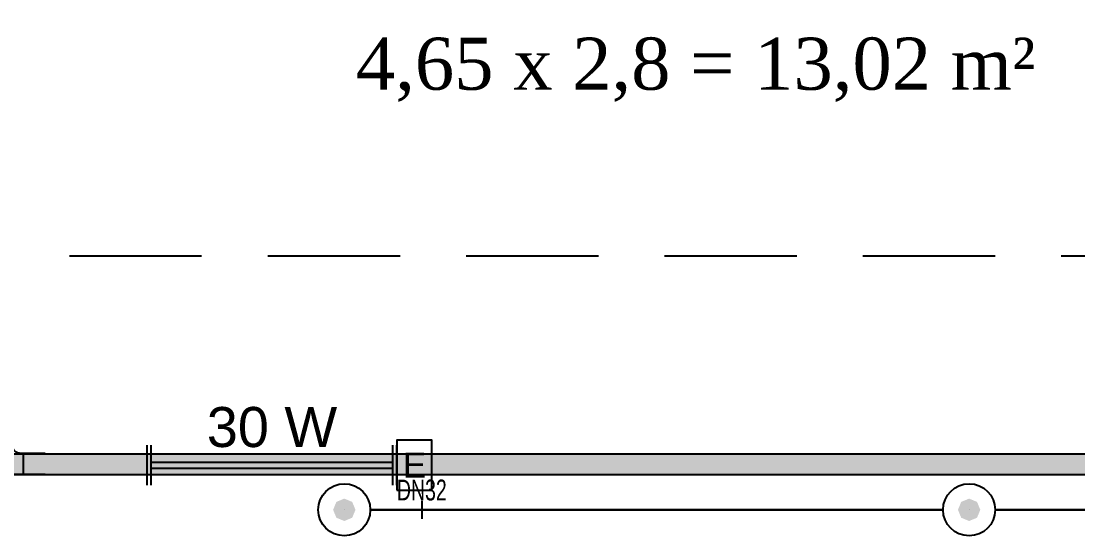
# Model space of a CAD drawing. Header units: millimetres. Extents: x -379292 to 1221486, y 92049 to 447512.
# Drawn here: x -158606 to -153533, y 204276 to 206746 of the extents above; entities that cross this region are included whole.
import ezdxf
from ezdxf.enums import TextEntityAlignment as Align

# ---------------------------------------------------------------- set-up
doc = ezdxf.new("R2010")
doc.units = ezdxf.units.MM
doc.linetypes.add('HIDDEN', pattern=[9.525, 6.35, -3.175])
for name, color, linetype in [('-M-YNGN-BORUID', 7, 'Continuous'), ('-M-YNGN-BORUUZUN', 7, 'Continuous'), ('-M-YNGN-BORUYUK', 7, 'Continuous'), ('-M-YNGN-SPR-YUK', 7, 'Continuous'), ('-M-YNGN-ZON4-CAP-', 7, 'Continuous'), ('-M-YNGN-ZON4-SPR-', 7, 'Continuous'), ('05_SYMBOL', 2, 'Continuous'), ('08_LAMP', 4, 'Continuous'), ('E_CT_ZA', 6, 'Continuous')]:
    doc.layers.add(name, color=color, linetype=linetype)
doc.layers.add('-M-YNGN-SPR-CAPCIZGI', color=188, linetype='Continuous', plot=False)
for name, color, linetype, lineweight in [('-M-YNGN-ZON4', 3, 'SP', 30), ('0-KRCN-HVL-YAZI', 71, 'Continuous', 30), ('E_CT_AYDINLATMA', 3, 'Continuous', 9)]:
    doc.layers.add(name, color=color, linetype=linetype, lineweight=lineweight)
doc.styles.add('CIZGI', font='tahoma.ttf', dxfattribs={"width": 0.8, "oblique": 20})
doc.styles.add('HCAD', font='HCAD.SHX', dxfattribs={"width": 0.8, "height": 0.2})
doc.styles.add('PIPESIZE', font='hcad.shx', dxfattribs={"width": 0.8})
doc.styles.add('SPR-NOT', font='romans.shx')
doc.styles.get("Standard").update_dxf_attribs({"font": 'segoeuil.ttf'})
doc.styles.add('YAZI', font='times.ttf')
doc.styles.add('YAZI-2', font='arial.ttf', dxfattribs={"height": 2})
doc.linetypes.add('SP', pattern='A,2,-0.1,["SP",CIZGI,S=0.14,R=0.2,X=0,Y=-0.07],-0.255', length=2.355)

# ---------------------------------------------------------------- blocks, each defined once
blk = doc.blocks.new('OtoParkBodrumKatMimari')
at = {"layer": '05_SYMBOL', "color": 252, "linetype": 'HIDDEN', "ltscale": 100}
blk.add_lwpolyline([(19400, 104800), (128500, 104800)], dxfattribs=at)
blk = doc.blocks.new('SP-C-UP-12')
at = {"ltscale": 10}
blk.add_line((0, 0), (0, 0), dxfattribs=at)
at = {"color": 1, "linetype": 'Continuous'}
blk.add_circle((0, 0), 12.5, dxfattribs=at)
at = {"ltscale": 10}
for points in [[(-5.37, 0), (-3.8, 3.8), (-3.8, -3.8), (0, 5.37)], [(-3.8, -3.8), (0, 5.37), (0, -5.37), (3.8, 3.8)], [(0, -5.37), (3.8, 3.8), (3.8, -3.8), (5.37, 0)]]:
    blk.add_solid(points, dxfattribs=at)
at = {"layer": '-M-YNGN-SPR-YUK', "style": 'SPR-NOT', "width": 0.5, "flags": 9}
for tag, p in [('YUK', (0, 17.77)), ('CAP', (0, 14.42)), ('TIP', (0.2, 10.78))]:
    blk.add_attdef(tag, text='', height=2.5, dxfattribs=at).set_placement(p, align=Align.MIDDLE_CENTER)
blk = doc.blocks.new('SPRKL100')
at = {"layer": '-M-YNGN-SPR-CAPCIZGI'}
blk.add_line((0, 0.431), (0, -0.431), dxfattribs=at)
at = {"layer": '-M-YNGN-BORUID', "color": 0, "style": 'HCAD', "width": 0.8, "flags": 1}
blk.add_attdef('DIC', text='', height=0.4, dxfattribs=at).set_placement((0, -1.693), align=Align.CENTER)
at = {"layer": '-M-YNGN-BORUUZUN', "color": 0, "style": 'HCAD', "width": 0.7}
blk.add_attdef('BOY', text='', height=0.8, dxfattribs=at).set_placement((0, -1.08), align=Align.CENTER)
at = {"layer": '-M-YNGN-BORUYUK', "color": 6, "style": 'PIPESIZE', "width": 0.8}
blk.add_attdef('YUK', text='', height=0.5, dxfattribs=at).set_placement((0, 1.866), align=Align.CENTER)
at = {"color": 0, "style": 'PIPESIZE', "width": 0.7}
blk.add_attdef('CAP', text='', height=1, dxfattribs=at).set_placement((0, 0.45), align=Align.CENTER)
blk = doc.blocks.new('A$C69E781E7')
at = {"layer": '-M-YNGN-ZON4', "ltscale": 500}
for p, q in [((-4713.4, -4030.08), (-4988.4, -4030.08)), ((-4413.4, -4030.08), (-4688.4, -4030.08))]:
    blk.add_line(p, q, dxfattribs=at)
at = {"layer": '-M-YNGN-ZON4-CAP-'}
ref = blk.add_blockref('SPRKL100', (-4963.68, -4030.08), dxfattribs=dict(at, xscale=10, yscale=10, zscale=10))
ref.add_attrib('CAP', 'DN32', dxfattribs={"layer": '0', "color": 0, "height": 10, "style": 'PIPESIZE', "width": 0.7}).set_placement((-4963.68, -4025.58), align=Align.CENTER)
at = {"layer": '-M-YNGN-ZON4-SPR-'}
for p in [(-5000.9, -4030.08), (-4700.9, -4030.08)]:
    blk.add_blockref('SP-C-UP-12', p, dxfattribs=at)
blk = doc.blocks.new('*U604')
h = blk.add_hatch()
h.set_pattern_fill('ANSI33', color=0, scale=50, angle=1, style=0)
h.paths.add_polyline_path([(-1250.7, 100), (113124.3, 100), (113124.3, 0), (-1250.7, 0)])
at = {"color": 0}
blk.add_lwpolyline([(-1250.7, 100), (113124.3, 100), (113124.3, 0), (-1250.7, 0)], close=True, dxfattribs=at)
at = {"ltscale": 25, "flags": 1}
for tag, p in [('YUKSEKLIK', (-228.6, -148.7)), ('KALINLIK', (-228.6, -213.3))]:
    blk.add_attdef(tag, p, '', height=50, dxfattribs=at)
blk = doc.blocks.new('*U651')
h = blk.add_hatch()
h.set_pattern_fill('ANSI33', color=0, scale=50, angle=1, style=0)
h.paths.add_polyline_path([(-115024.3, 100), (-249.3, 100), (-249.3, 0), (-115024.3, 0)])
at = {"color": 0}
blk.add_lwpolyline([(-115024.3, 100), (-249.3, 100), (-249.3, 0), (-115024.3, 0)], close=True, dxfattribs=at)
at = {"ltscale": 25, "flags": 1}
for tag, p in [('YUKSEKLIK', (-228.6, -148.7)), ('KALINLIK', (-228.6, -213.3))]:
    blk.add_attdef(tag, p, '', height=50, dxfattribs=at)
blk = doc.blocks.new('*U328')
at = {"color": 0}
for p, q in [((264, 264), (-164, 264)), ((-60, 264), (-60, 164)), ((0, 264), (264, 264)), ((160, 264), (160, 164)), ((-164, 164), (-50, 164)), ((264, 164), (150, 164)), ((0, 0), (0, 114)), ((0, 104), (100, 104)), ((100, 0), (100, 114))]:
    blk.add_line(p, q, dxfattribs=at)
for centre, start, end in [((-50, 114), 0, 90), ((150, 114), 90, 180)]:
    blk.add_arc(centre, 50, start, end, dxfattribs=at)
blk = doc.blocks.new('40 W SIVA ÜSTÜ ETANJ LED E 50')
at = {"layer": '08_LAMP'}
for p, q in [((-625, -100), (-625, 100)), ((-605, -100), (-605, 100)), ((605, -100), (605, 100)), ((625, -100), (625, 100)), ((-605, 15), (605, 15)), ((-605, -15), (605, -15))]:
    blk.add_line(p, q, dxfattribs=at)
blk.add_lwpolyline([(625, -125), (800, -125), (800, 125), (625, 125)], close=True, dxfattribs=at)
at = {"layer": '08_LAMP', "color": 2, "style": 'YAZI-2'}
blk.add_text('30 W', height=200, dxfattribs=at).set_placement((0, 90), align=Align.CENTER)
blk.add_text('E', height=125, dxfattribs=at).set_placement((712.5, 0), align=Align.MIDDLE)

msp = doc.modelspace()

# ---------------------------------------------------------------- block references
at = {"color": 8}
msp.add_blockref('OtoParkBodrumKatMimari', (-246354.8, 100818.8), dxfattribs=at)

# ---------------------------------------------------------------- next in the draw order: block references
at = {"layer": '-M-YNGN-ZON4', "ltscale": 25, "xscale": 10, "yscale": 10, "zscale": 10}
msp.add_blockref('A$C69E781E7', (-107045.9, 244701.5), dxfattribs=at)
at = {"layer": '08_LAMP', "xscale": 0.96, "yscale": 0.96, "zscale": 0.96}
msp.add_blockref('40 W SIVA ÜSTÜ ETANJ LED E 50', (-157402.1, 204615.6), dxfattribs=at)
at = {"layer": 'E_CT_AYDINLATMA', "rotation": 180}
msp.add_blockref('*U604', (-116480.6, 204668.8), dxfattribs=at)
at = {"layer": 'E_CT_ZA', "color": 2, "xscale": -1, "rotation": 180}
msp.add_blockref('*U328', (-158754.8, 204834.8), dxfattribs=at)
at = {"layer": 'E_CT_ZA', "color": 112, "rotation": 180}
msp.add_blockref('*U651', (-230054.1, 204668.8), dxfattribs=at)

# ---------------------------------------------------------------- next in the draw order: texts
at = {"layer": '0-KRCN-HVL-YAZI', "ltscale": 25, "insert": (-159222.3, 207083.5), "char_height": 250, "width": 7709.438, "attachment_point": 1, "style": 'YAZI'}
msp.add_mtext('\\pxqc;{\\T0.9;\\W0.9;EGZOST PANJURU\\P}4,65 x 2,8 = 13,02 m²', dxfattribs=at)

doc.saveas('drawing.dxf')
